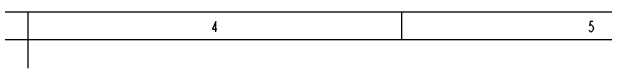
# Model space of a CAD drawing. Header units: millimetres. Extents: x -41 to 379, y -37 to 257.
# Drawn here: x 165.9 to 274.5, y 246.7 to 256.9 of the extents above; entities that cross this region are included whole.
import ezdxf
from ezdxf.lldxf.tags import DXFTag

# ---------------------------------------------------------------- set-up
doc = ezdxf.new("R2010")
doc.units = ezdxf.units.MM
doc.layers.add('EFEXPLORER-ENCLOSURE-DXF_FORMAT', color=7, linetype='Continuous')
tags = doc.linetypes.add('DASHED', pattern=[25.72, 12.86, -12.86]).pattern_tags.tags
tags[6:7] = [DXFTag(74, 4), DXFTag(75, 0), DXFTag(340, '0'), DXFTag(46, 0.0), DXFTag(50, 0.0), DXFTag(44, 0.0), DXFTag(45, 0.0)]
tags[4:5] = [DXFTag(74, 4), DXFTag(75, 0), DXFTag(340, '0'), DXFTag(46, 0.0), DXFTag(50, 0.0), DXFTag(44, 0.0), DXFTag(45, 0.0)]

msp = doc.modelspace()

# ---------------------------------------------------------------- linework, layer by layer
at = {"layer": 'EFEXPLORER-ENCLOSURE-DXF_FORMAT', "color": 18, "linetype": 'DASHED'}
for p, q in [((-41.14, 256.91), (378.86, 256.91)), ((168.86, 256.91), (168.86, 246.66))]:
    msp.add_line(p, q, dxfattribs=at)
at = {"layer": 'EFEXPLORER-ENCLOSURE-DXF_FORMAT', "color": 7, "linetype": 'Continuous'}
for p, q in [((237.18, 256.91), (237.18, 251.79)), ((373.73, 251.79), (-36.02, 251.79))]:
    msp.add_line(p, q, dxfattribs=at)
for points in [[(203.23, 253.28), (203.23, 255.18), (202.61, 253.75), (203.41, 253.75)], [(272.23, 255.18), (271.7, 255.18), (271.61, 254.38), (271.79, 254.54), (271.97, 254.54), (272.14, 254.38), (272.23, 254.23), (272.32, 253.91), (272.23, 253.59), (272.14, 253.44), (271.97, 253.28), (271.79, 253.28), (271.61, 253.44), (271.52, 253.59)]]:
    msp.add_lwpolyline(points, dxfattribs=at)

doc.saveas('drawing.dxf')
